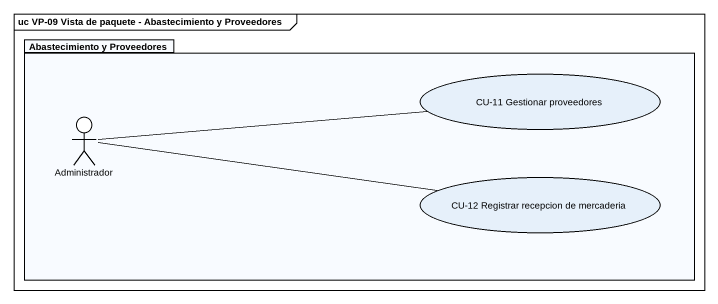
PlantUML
@startuml
mainframe uc VP-09 Vista de paquete - Abastecimiento y Proveedores
package "Abastecimiento y Proveedores" as Abastecimiento_y_Proveedores {
  usecase "CU-11 Gestionar proveedores" as CU_11_Gestionar_proveedores
  actor Administrador
  usecase "CU-12 Registrar recepcion de mercaderia" as CU_12_Registrar_recepcion
}
Administrador -right- CU_11_Gestionar_proveedores
Administrador -right- CU_12_Registrar_recepcion
@enduml
